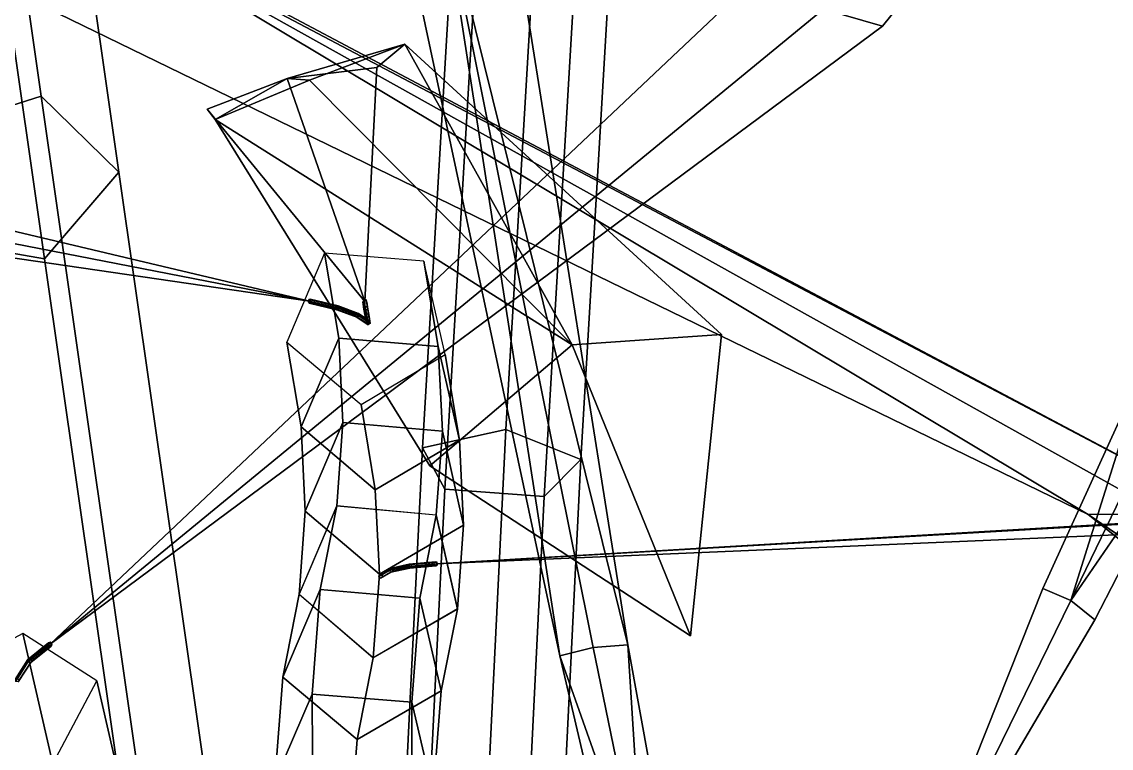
# Model space of a CAD drawing. Header units: metres. Extents: x -488 to 282, y -579 to 399.
# Drawn here: x -9.21 to 17.76, y 52.62 to 70.6 of the extents above; entities that cross this region are included whole.
import ezdxf

# ---------------------------------------------------------------- set-up
doc = ezdxf.new("R2010")
doc.units = ezdxf.units.M

msp = doc.modelspace()

# ---------------------------------------------------------------- linework, layer by layer
at = {"layer": 'coreopsi_1Pdncle', "color": 3}
for points in [[(-8.7334, 68.7604, 78.9267), (-18.2862, 135.4468, 159.4735), (-21.3361, 134.48, 159.9121), (-11.7833, 67.7937, 79.3653)], [(-6.8081, 66.8801, 80.7117), (-16.3609, 133.5665, 161.2586), (-18.2862, 135.4468, 159.4735), (-8.7334, 68.7604, 78.9267)], [(-8.6501, 64.7338, 82.2703), (-18.2029, 131.4201, 162.8171), (-16.3609, 133.5665, 161.2586), (-6.8081, 66.8801, 80.7117)], [(-11.7311, 65.2675, 81.463), (-21.2838, 131.9539, 162.0098), (-18.2029, 131.4201, 162.8171), (-8.6501, 64.7338, 82.2703)], [(0.8192, 2.07411, -1.62), (-8.7334, 68.7604, 78.9267), (-11.7833, 67.7937, 79.3653), (-2.2306, 1.1073, -1.1813)], [(2.7446, 0.1938, 0.165), (-6.8081, 66.8801, 80.7117), (-8.7334, 68.7604, 78.9267), (0.8192, 2.07411, -1.62)], [(-2.2306, 1.1073, -1.1813), (-11.7833, 67.7937, 79.3653), (-11.7311, 65.2675, 81.463), (-2.1783, -1.4187, 0.9162)], [(0.9025, -1.9525, 1.7235), (-8.6501, 64.7338, 82.2703), (-6.8081, 66.8801, 80.7117), (2.7446, 0.1938, 0.165)], [(-2.1783, -1.4187, 0.9162), (-11.7311, 65.2675, 81.463), (-8.6501, 64.7338, 82.2703), (0.9025, -1.9525, 1.7235)], [(-0.9812, 2.3616, -1.02844), (33.1158, 53.5824, 84.05926), (31.5009, 51.4651, 85.981), (-2.5961, 0.2442, 0.8933)], [(1.9856, 1.1786, -1.5052), (36.08269, 52.3995, 83.5824), (33.1158, 53.5824, 84.05926), (-0.9812, 2.3616, -1.02844)]]:
    msp.add_3dface(points, dxfattribs=at)
at = {"layer": 'coreopsi_Leaf', "color": 3}
for points in [[(10.6353, 70.9114, 181.6737), (21.6893, 82.3876, 190.097), (12.0928, 70.4909, 180.0522)], [(10.6353, 70.9114, 181.6737), (12.0928, 70.4909, 180.0522), (21.6893, 82.3876, 190.097)], [(5.7919, 55.1801, 26.3283), (1.1836, 73.7805, 19.8548), (2.7727, 74.1916, 19.7881)], [(5.7919, 55.1801, 26.3283), (2.7727, 74.1916, 19.7881), (1.1836, 73.7805, 19.8548)], [(17.1899, 58.4043, 190.1512), (-8.6971, 73.9063, 238.5951), (-12.8672, 73.02599, 236.7726)], [(17.1899, 58.4043, 190.1512), (-12.8672, 73.02599, 236.7726), (-8.6971, 73.9063, 238.5951)], [(21.1281, 58.1784, 193.3215), (-8.6971, 73.9063, 238.5951), (19.07049, 58.4095, 191.8819)], [(21.1281, 58.1784, 193.3215), (19.07049, 58.4095, 191.8819), (-8.6971, 73.9063, 238.5951)], [(19.07049, 58.4095, 191.8819), (-8.6971, 73.9063, 238.5951), (17.1899, 58.4043, 190.1512)], [(19.07049, 58.4095, 191.8819), (17.1899, 58.4043, 190.1512), (-8.6971, 73.9063, 238.5951)], [(21.1281, 58.1784, 193.3215), (-6.2303, 72.6911, 241.0828), (-8.6971, 73.9063, 238.5951)], [(21.1281, 58.1784, 193.3215), (-8.6971, 73.9063, 238.5951), (-6.2303, 72.6911, 241.0828)], [(4.1028, 54.9007, 25.794), (0.1338, 73.5164, 19.1096), (1.1836, 73.7805, 19.8548)], [(4.1028, 54.9007, 25.794), (1.1836, 73.7805, 19.8548), (0.1338, 73.5164, 19.1096)], [(4.1028, 54.9007, 25.794), (1.1836, 73.7805, 19.8548), (4.9289, 55.1115, 26.06185)], [(4.1028, 54.9007, 25.794), (4.9289, 55.1115, 26.06185), (1.1836, 73.7805, 19.8548)], [(4.9289, 55.1115, 26.06185), (1.1836, 73.7805, 19.8548), (5.7919, 55.1801, 26.3283)], [(4.9289, 55.1115, 26.06185), (5.7919, 55.1801, 26.3283), (1.1836, 73.7805, 19.8548)], [(-8.5081, 55.1954, 160.6596), (8.5196, 71.2796, 182.6045), (10.6353, 70.9114, 181.6737)], [(-8.5081, 55.1954, 160.6596), (10.6353, 70.9114, 181.6737), (8.5196, 71.2796, 182.6045)], [(10.6353, 70.9114, 181.6737), (12.0928, 70.4909, 180.0522), (-8.5081, 55.1954, 160.6596)], [(10.6353, 70.9114, 181.6737), (-8.5081, 55.1954, 160.6596), (12.0928, 70.4909, 180.0522)], [(13.5609, 39.5859, 209.6585), (30.658, 70.5923, 254.2292), (33.7068, 68.5412, 253.7306)], [(13.5609, 39.5859, 209.6585), (33.7068, 68.5412, 253.7306), (30.658, 70.5923, 254.2292)], [(-0.4208, 69.4648, 184.039), (0.2683, 70.04636, 202.0787), (-2.6455, 69.199, 184.4089)], [(-0.4208, 69.4648, 184.039), (-2.6455, 69.199, 184.4089), (0.2683, 70.04636, 202.0787)], [(0.2683, 70.04636, 202.0787), (-2.08834, 69.1502, 202.1309), (-2.6455, 69.199, 184.4089)], [(0.2683, 70.04636, 202.0787), (-2.6455, 69.199, 184.4089), (-2.08834, 69.1502, 202.1309)], [(0.2683, 70.04636, 202.0787), (4.4095, 62.5996, 257.8821), (-2.08834, 69.1502, 202.1309)], [(0.2683, 70.04636, 202.0787), (-2.08834, 69.1502, 202.1309), (4.4095, 62.5996, 257.8821)], [(0.2683, 70.04636, 202.0787), (8.1069, 62.8567, 257.9993), (4.4095, 62.5996, 257.8821)], [(0.2683, 70.04636, 202.0787), (4.4095, 62.5996, 257.8821), (8.1069, 62.8567, 257.9993)], [(-2.09369, 63.6863, 152.8834), (-25.8929, 69.3215, 172.1611), (-27.5591, 68.6453, 170.7744)], [(-2.09369, 63.6863, 152.8834), (-27.5591, 68.6453, 170.7744), (-25.8929, 69.3215, 172.1611)], [(-0.7218, 63.6773, 153.4416), (-0.4208, 69.4648, 184.039), (-2.6455, 69.199, 184.4089)], [(-0.7218, 63.6773, 153.4416), (-2.6455, 69.199, 184.4089), (-0.4208, 69.4648, 184.039)], [(-2.6455, 69.199, 184.4089), (-4.4272, 68.1834, 201.775), (-4.6263, 68.4401, 184.0326)], [(-2.6455, 69.199, 184.4089), (-4.6263, 68.4401, 184.0326), (-4.4272, 68.1834, 201.775)], [(-2.6455, 69.199, 184.4089), (-4.6263, 68.4401, 184.0326), (-0.7218, 63.6773, 153.4416)], [(-2.6455, 69.199, 184.4089), (-0.7218, 63.6773, 153.4416), (-4.6263, 68.4401, 184.0326)], [(-2.6455, 69.199, 184.4089), (-2.08834, 69.1502, 202.1309), (-4.4272, 68.1834, 201.775)], [(-2.6455, 69.199, 184.4089), (-4.4272, 68.1834, 201.775), (-2.08834, 69.1502, 202.1309)], [(-2.08834, 69.1502, 202.1309), (4.4095, 62.5996, 257.8821), (-4.4272, 68.1834, 201.775)], [(-2.08834, 69.1502, 202.1309), (-4.4272, 68.1834, 201.775), (4.4095, 62.5996, 257.8821)], [(-27.5591, 68.6453, 170.7744), (-28.4414, 67.5326, 169.1544), (-2.09369, 63.6863, 152.8834)], [(-27.5591, 68.6453, 170.7744), (-2.09369, 63.6863, 152.8834), (-28.4414, 67.5326, 169.1544)], [(13.5609, 39.5859, 209.6585), (33.7068, 68.5412, 253.7306), (15.8994, 38.8471, 209.071)], [(13.5609, 39.5859, 209.6585), (15.8994, 38.8471, 209.071), (33.7068, 68.5412, 253.7306)], [(15.8994, 38.8471, 209.071), (33.7068, 68.5412, 253.7306), (18.1118, 38.01413, 208.1)], [(15.8994, 38.8471, 209.071), (18.1118, 38.01413, 208.1), (33.7068, 68.5412, 253.7306)], [(-4.4272, 68.1834, 201.775), (4.4095, 62.5996, 257.8821), (0.8869, 59.6089, 258.2465)], [(-4.4272, 68.1834, 201.775), (0.8869, 59.6089, 258.2465), (4.4095, 62.5996, 257.8821)], [(7.3454, 55.403, 286.6345), (4.4095, 62.5996, 257.8821), (8.1069, 62.8567, 257.9993)], [(7.3454, 55.403, 286.6345), (8.1069, 62.8567, 257.9993), (4.4095, 62.5996, 257.8821)], [(7.3454, 55.403, 286.6345), (0.8869, 59.6089, 258.2465), (4.4095, 62.5996, 257.8821)], [(7.3454, 55.403, 286.6345), (4.4095, 62.5996, 257.8821), (0.8869, 59.6089, 258.2465)], [(16.06886, 56.5753, 36.823), (18.594, 62.1069, 38.8231), (16.7571, 56.2711, 37.1082)], [(16.06886, 56.5753, 36.823), (16.7571, 56.2711, 37.1082), (18.594, 62.1069, 38.8231)], [(18.594, 62.1069, 38.8231), (19.3814, 61.6916, 38.902), (16.7571, 56.2711, 37.1082)], [(18.594, 62.1069, 38.8231), (16.7571, 56.2711, 37.1082), (19.3814, 61.6916, 38.902)], [(16.7571, 56.2711, 37.1082), (19.3814, 61.6916, 38.902), (20.1134, 61.1583, 38.9133)], [(16.7571, 56.2711, 37.1082), (20.1134, 61.1583, 38.9133), (19.3814, 61.6916, 38.902)], [(16.7571, 56.2711, 37.1082), (20.1134, 61.1583, 38.9133), (17.3545, 55.7961, 37.128)], [(16.7571, 56.2711, 37.1082), (17.3545, 55.7961, 37.128), (20.1134, 61.1583, 38.9133)], [(1.04524, 57.1855, 122.5568), (25.1975, 58.5736, 142.1663), (24.00714, 58.5354, 144.0997)], [(1.04524, 57.1855, 122.5568), (24.00714, 58.5354, 144.0997), (25.1975, 58.5736, 142.1663)], [(24.00714, 58.5354, 144.0997), (22.3223, 58.08649, 145.365), (1.04524, 57.1855, 122.5568)], [(24.00714, 58.5354, 144.0997), (1.04524, 57.1855, 122.5568), (22.3223, 58.08649, 145.365)], [(27.6978, 51.2245, 178.1586), (19.07049, 58.4095, 191.8819), (17.1899, 58.4043, 190.1512)], [(27.6978, 51.2245, 178.1586), (17.1899, 58.4043, 190.1512), (19.07049, 58.4095, 191.8819)], [(27.6978, 51.2245, 178.1586), (17.1899, 58.4043, 190.1512), (26.1774, 51.2374, 176.6324)], [(27.6978, 51.2245, 178.1586), (26.1774, 51.2374, 176.6324), (17.1899, 58.4043, 190.1512)], [(12.4273, 47.4249, 31.8415), (16.06886, 56.5753, 36.823), (16.7571, 56.2711, 37.1082)], [(12.4273, 47.4249, 31.8415), (16.7571, 56.2711, 37.1082), (16.06886, 56.5753, 36.823)], [(16.7571, 56.2711, 37.1082), (17.3545, 55.7961, 37.128), (12.4273, 47.4249, 31.8415)], [(16.7571, 56.2711, 37.1082), (12.4273, 47.4249, 31.8415), (17.3545, 55.7961, 37.128)], [(4.1028, 54.9007, 25.794), (4.9289, 55.1115, 26.06185), (6.1761, 49.04939, 27.1485)], [(4.1028, 54.9007, 25.794), (6.1761, 49.04939, 27.1485), (4.9289, 55.1115, 26.06185)], [(6.1761, 49.04939, 27.1485), (4.9289, 55.1115, 26.06185), (5.7919, 55.1801, 26.3283)], [(6.1761, 49.04939, 27.1485), (5.7919, 55.1801, 26.3283), (4.9289, 55.1115, 26.06185)], [(6.1761, 49.04939, 27.1485), (5.7919, 55.1801, 26.3283), (6.8981, 49.08178, 27.3947)], [(6.1761, 49.04939, 27.1485), (6.8981, 49.08178, 27.3947), (5.7919, 55.1801, 26.3283)], [(5.547, 48.7388, 26.7542), (4.1028, 54.9007, 25.794), (6.1761, 49.04939, 27.1485)], [(5.547, 48.7388, 26.7542), (6.1761, 49.04939, 27.1485), (4.1028, 54.9007, 25.794)]]:
    msp.add_3dface(points, dxfattribs=at)
at = {"layer": 'coreopsi_Petiole', "color": 3}
for points in [[(2.7731, 60.5033, 32.4187), (4.7183, 93.463, 41.3167), (2.663, 93.2389, 42.5911), (0.7053, 60.05029, 33.6093)], [(4.6269, 59.7663, 33.8038), (6.5846, 92.955, 42.7855), (4.7183, 93.463, 41.3167), (2.7731, 60.5033, 32.4187)], [(0.7053, 60.05029, 33.6093), (2.663, 93.2389, 42.5911), (3.2399, 92.5904, 44.8593), (1.262, 59.02908, 35.7414)], [(3.7222, 58.8509, 35.8634), (5.7001, 92.4123, 44.9814), (6.5846, 92.955, 42.7855), (4.6269, 59.7663, 33.8038)], [(1.262, 59.02908, 35.7414), (3.2399, 92.5904, 44.8593), (5.7001, 92.4123, 44.9814), (3.7222, 58.8509, 35.8634)], [(-1.3629, 62.7679, 140.4039), (-1.7165, 64.8731, 150.5156), (-2.6501, 62.6718, 150.9412), (-2.2968, 60.5703, 140.8472)], [(1.09716, 62.5603, 140.4711), (0.7421, 64.6778, 150.6421), (-1.7165, 64.8731, 150.5156), (-1.3629, 62.7679, 140.4039)], [(1.6244, 60.2394, 140.9544), (1.269, 62.3605, 151.143), (0.7421, 64.6778, 150.6421), (1.09716, 62.5603, 140.4711)], [(-1.433, 63.5613, 152.3562), (-2.1086, 63.7235, 152.8508), (-2.1248, 63.6652, 152.8479), (-1.4529, 63.5041, 152.3571)], [(-1.4529, 63.5041, 152.3571), (-2.1248, 63.6652, 152.8479), (-2.09823, 63.6358, 152.8937), (-1.4163, 63.4718, 152.3929)], [(-1.3832, 63.5642, 152.3923), (-2.07141, 63.7301, 152.8994), (-2.1086, 63.7235, 152.8508), (-1.433, 63.5613, 152.3562)], [(-1.4163, 63.4718, 152.3929), (-2.09823, 63.6358, 152.8937), (-2.06541, 63.6757, 152.9253), (-1.3735, 63.5088, 152.4146)], [(-1.3735, 63.5088, 152.4146), (-2.06541, 63.6757, 152.9253), (-2.07141, 63.7301, 152.8994), (-1.3832, 63.5642, 152.3923)], [(-0.7193, 63.5447, 152.5885), (-0.7488, 63.7203, 153.4317), (-0.7721, 63.6653, 153.4423), (-0.7426, 63.4898, 152.5991)], [(-0.7426, 63.4898, 152.5991), (-0.7721, 63.6653, 153.4423), (-0.7263, 63.6268, 153.4519), (-0.6969, 63.4513, 152.6087)], [(-0.658, 63.5398, 152.5916), (-0.6875, 63.7154, 153.4348), (-0.7488, 63.7203, 153.4317), (-0.7193, 63.5447, 152.5885)], [(-0.6969, 63.4513, 152.6087), (-0.7263, 63.6268, 153.4519), (-0.6743, 63.6576, 153.4473), (-0.6449, 63.482, 152.6041)], [(-0.6449, 63.482, 152.6041), (-0.6743, 63.6576, 153.4473), (-0.6875, 63.7154, 153.4348), (-0.658, 63.5398, 152.5916)], [(-0.936, 63.3795, 151.6875), (-1.433, 63.5613, 152.3562), (-1.4529, 63.5041, 152.3571), (-0.9583, 63.3234, 151.6929)], [(-0.9583, 63.3234, 151.6929), (-1.4529, 63.5041, 152.3571), (-1.4163, 63.4718, 152.3929), (-0.9152, 63.288, 151.7164)], [(-0.8779, 63.3785, 151.708), (-1.3832, 63.5642, 152.3923), (-1.433, 63.5613, 152.3562), (-0.936, 63.3795, 151.6875)], [(-0.9152, 63.288, 151.7164), (-1.4163, 63.4718, 152.3929), (-1.3735, 63.5088, 152.4146), (-0.8658, 63.3218, 151.7256)], [(-0.8658, 63.3218, 151.7256), (-1.3735, 63.5088, 152.4146), (-1.3832, 63.5642, 152.3923), (-0.8779, 63.3785, 151.708)], [(-0.6899, 63.3692, 151.7453), (-0.7193, 63.5447, 152.5885), (-0.7426, 63.4898, 152.5991), (-0.7132, 63.3143, 151.7559)], [(-0.7132, 63.3143, 151.7559), (-0.7426, 63.4898, 152.5991), (-0.6969, 63.4513, 152.6087), (-0.6674, 63.2758, 151.7655)], [(-0.6285, 63.3643, 151.7485), (-0.658, 63.5398, 152.5916), (-0.7193, 63.5447, 152.5885), (-0.6899, 63.3692, 151.7453)], [(-0.6674, 63.2758, 151.7655), (-0.6969, 63.4513, 152.6087), (-0.6449, 63.482, 152.6041), (-0.6154, 63.3065, 151.761)], [(-0.6154, 63.3065, 151.761), (-0.6449, 63.482, 152.6041), (-0.658, 63.5398, 152.5916), (-0.6285, 63.3643, 151.7485)], [(-0.6588, 63.1917, 150.8934), (-0.936, 63.3795, 151.6875), (-0.9583, 63.3234, 151.6929), (-0.6811, 63.1357, 150.8989)], [(-0.6811, 63.1357, 150.8989), (-0.9583, 63.3234, 151.6929), (-0.9152, 63.288, 151.7164), (-0.6379, 63.1002, 150.9223)], [(-0.6007, 63.1907, 150.914), (-0.8779, 63.3785, 151.708), (-0.936, 63.3795, 151.6875), (-0.6588, 63.1917, 150.8934)], [(-0.6379, 63.1002, 150.9223), (-0.9152, 63.288, 151.7164), (-0.8658, 63.3218, 151.7256), (-0.5885, 63.134, 150.9316)], [(-0.5885, 63.134, 150.9316), (-0.8658, 63.3218, 151.7256), (-0.8779, 63.3785, 151.708), (-0.6007, 63.1907, 150.914)], [(-0.6604, 63.1936, 150.9021), (-0.6899, 63.3692, 151.7453), (-0.7132, 63.3143, 151.7559), (-0.6837, 63.1387, 150.9127)], [(-0.6837, 63.1387, 150.9127), (-0.7132, 63.3143, 151.7559), (-0.6674, 63.2758, 151.7655), (-0.6379, 63.1002, 150.9223)], [(-0.5991, 63.1888, 150.9053), (-0.6285, 63.3643, 151.7485), (-0.6899, 63.3692, 151.7453), (-0.6604, 63.1936, 150.9021)], [(-0.6379, 63.1002, 150.9223), (-0.6674, 63.2758, 151.7655), (-0.6154, 63.3065, 151.761), (-0.5859, 63.131, 150.9178)], [(-0.5859, 63.131, 150.9178), (-0.6154, 63.3065, 151.761), (-0.6285, 63.3643, 151.7485), (-0.5991, 63.1888, 150.9053)], [(-2.2968, 60.5703, 140.8472), (-2.6501, 62.6718, 150.9412), (-0.8154, 61.1278, 151.3268), (-0.4611, 59.01653, 141.1855)], [(-1.2618, 60.6835, 130.2823), (-1.3629, 62.7679, 140.4039), (-2.2968, 60.5703, 140.8472), (-2.1956, 58.4894, 130.7432)], [(1.1981, 60.4637, 130.2901), (1.09716, 62.5603, 140.4711), (-1.3629, 62.7679, 140.4039), (-1.2618, 60.6835, 130.2823)], [(-0.4611, 59.01653, 141.1855), (-0.8154, 61.1278, 151.3268), (1.269, 62.3605, 151.143), (1.6244, 60.2394, 140.9544)], [(1.7253, 58.1391, 130.7557), (1.6244, 60.2394, 140.9544), (1.09716, 62.5603, 140.4711), (1.1981, 60.4637, 130.2901)], [(-1.4142, 58.6149, 120.1271), (-1.2618, 60.6835, 130.2823), (-2.1956, 58.4894, 130.7432), (-2.348, 56.4208, 120.5881)], [(-2.1956, 58.4894, 130.7432), (-2.2968, 60.5703, 140.8472), (-0.4611, 59.01653, 141.1855), (-0.3601, 56.9259, 131.0341)], [(1.04571, 58.3951, 120.135), (1.1981, 60.4637, 130.2901), (-1.2618, 60.6835, 130.2823), (-1.4142, 58.6149, 120.1271)], [(1.2446, 29.5278, 18.01439), (2.7731, 60.5033, 32.4187), (0.7053, 60.05029, 33.6093), (-0.8323, 28.8633, 19.08341)], [(1.5729, 56.0706, 120.6006), (1.7253, 58.1391, 130.7557), (1.1981, 60.4637, 130.2901), (1.04571, 58.3951, 120.135)], [(3.08921, 28.5793, 19.2778), (4.6269, 59.7663, 33.8038), (2.7731, 60.5033, 32.4187), (1.2446, 29.5278, 18.01439)], [(-0.3601, 56.9259, 131.0341), (-0.4611, 59.01653, 141.1855), (1.6244, 60.2394, 140.9544), (1.7253, 58.1391, 130.7557)], [(-0.8323, 28.8633, 19.08341), (0.7053, 60.05029, 33.6093), (1.262, 59.02908, 35.7414), (-0.2908, 27.4979, 21.01758)], [(2.1693, 27.3198, 21.1395), (3.7222, 58.8509, 35.8634), (4.6269, 59.7663, 33.8038), (3.08921, 28.5793, 19.2778)], [(-0.2908, 27.4979, 21.01758), (1.262, 59.02908, 35.7414), (3.7222, 58.8509, 35.8634), (2.1693, 27.3198, 21.1395)], [(-1.8234, 56.5501, 109.8949), (-1.4133, 58.6209, 120.1568), (-2.3467, 56.4304, 120.6354), (-2.7526, 54.3803, 110.4668)], [(0.6367, 56.3332, 109.9021), (1.04489, 58.3891, 120.1053), (-1.4133, 58.6209, 120.1568), (-1.8234, 56.5501, 109.8949)], [(-2.348, 56.4208, 120.5881), (-2.1956, 58.4894, 130.7432), (-0.3601, 56.9259, 131.0341), (-0.5125, 54.8574, 120.879)], [(1.1687, 54.03467, 110.4782), (1.5716, 56.06101, 120.5532), (1.04489, 58.3891, 120.1053), (0.6367, 56.3332, 109.9021)], [(-0.5125, 54.8574, 120.879), (-0.3601, 56.9259, 131.0341), (1.7253, 58.1391, 130.7557), (1.5729, 56.0706, 120.6006)], [(0.3787, 57.173, 121.9955), (1.02862, 57.2324, 122.5708), (1.01151, 57.1799, 122.5956), (0.3583, 57.1199, 122.0166)], [(0.43, 57.1618, 121.9634), (1.06915, 57.2197, 122.5262), (1.02862, 57.2324, 122.5708), (0.3787, 57.173, 121.9955)], [(0.4402, 57.1021, 121.9654), (1.07612, 57.1595, 122.5245), (1.06915, 57.2197, 122.5262), (0.43, 57.1618, 121.9634)], [(-0.356, 56.9252, 120.4646), (-0.09475, 57.06754, 121.2733), (-0.1171, 57.0138, 121.29), (-0.3784, 56.8714, 120.4813)], [(-0.3784, 56.8714, 120.4813), (-0.1171, 57.0138, 121.29), (-0.07371, 56.9721, 121.2833), (-0.335, 56.8298, 120.4745)], [(-0.2975, 56.9164, 120.4472), (-0.0363, 57.05873, 121.256), (-0.09475, 57.06754, 121.2733), (-0.356, 56.9252, 120.4646)], [(-0.335, 56.8298, 120.4745), (-0.07371, 56.9721, 121.2833), (-0.02401, 56.9997, 121.2624), (-0.2853, 56.8574, 120.4536)], [(-0.2853, 56.8574, 120.4536), (-0.02401, 56.9997, 121.2624), (-0.0363, 57.05873, 121.256), (-0.2975, 56.9164, 120.4472)], [(-0.09475, 57.06754, 121.2733), (0.3787, 57.173, 121.9955), (0.3583, 57.1199, 122.0166), (-0.1171, 57.0138, 121.29)], [(-0.1171, 57.0138, 121.29), (0.3583, 57.1199, 122.0166), (0.3962, 57.07643, 121.9981), (-0.07371, 56.9721, 121.2833)], [(-0.0363, 57.05873, 121.256), (0.43, 57.1618, 121.9634), (0.3787, 57.173, 121.9955), (-0.09475, 57.06754, 121.2733)], [(-0.07371, 56.9721, 121.2833), (0.3962, 57.07643, 121.9981), (0.4402, 57.1021, 121.9654), (-0.02401, 56.9997, 121.2624)], [(-0.02401, 56.9997, 121.2624), (0.4402, 57.1021, 121.9654), (0.43, 57.1618, 121.9634), (-0.0363, 57.05873, 121.256)], [(0.3583, 57.1199, 122.0166), (1.01151, 57.1799, 122.5956), (1.0407, 57.1351, 122.5672), (0.3962, 57.07643, 121.9981)], [(0.3962, 57.07643, 121.9981), (1.0407, 57.1351, 122.5672), (1.07612, 57.1595, 122.5245), (0.4402, 57.1021, 121.9654)], [(-2.02201, 53.9568, 99.746), (-1.8234, 56.5501, 109.8949), (-2.7526, 54.3803, 110.4668), (-2.949, 51.8125, 100.4101)], [(-2.7526, 54.3803, 110.4668), (-2.3467, 56.4304, 120.6354), (-0.5125, 54.8574, 120.879), (-0.9139, 52.8346, 110.8252)], [(0.4388, 53.7578, 99.8111), (0.6367, 56.3332, 109.9021), (-1.8234, 56.5501, 109.8949), (-2.02201, 53.9568, 99.746)], [(0.9734, 51.4953, 100.5139), (1.1687, 54.03467, 110.4782), (0.6367, 56.3332, 109.9021), (0.4388, 53.7578, 99.8111)], [(-0.9139, 52.8346, 110.8252), (-0.5125, 54.8574, 120.879), (1.5716, 56.06101, 120.5532), (1.1687, 54.03467, 110.4782)], [(-7.7111, 49.02991, 149.0293), (-9.1856, 55.4567, 157.3008), (-11.3462, 54.3011, 157.813), (-9.8681, 47.8602, 149.5247)], [(-5.8629, 47.7851, 150.1698), (-7.3543, 54.2826, 158.5391), (-9.1856, 55.4567, 157.3008), (-7.7111, 49.02991, 149.0293)], [(-9.0123, 54.8298, 159.9863), (-8.502, 55.239, 160.6268), (-8.5491, 55.2305, 160.6698), (-9.06522, 54.815, 160.0198)], [(-9.06522, 54.815, 160.0198), (-8.5491, 55.2305, 160.6698), (-8.54, 55.1738, 160.6988), (-9.05396, 54.7606, 160.0524)], [(-9.05396, 54.7606, 160.0524), (-8.54, 55.1738, 160.6988), (-8.4862, 55.1469, 160.6731), (-8.9928, 54.7416, 160.0386)], [(-8.9678, 54.7847, 159.9978), (-8.4633, 55.1876, 160.6289), (-8.502, 55.239, 160.6268), (-9.0123, 54.8298, 159.9863)], [(-8.9928, 54.7416, 160.0386), (-8.4862, 55.1469, 160.6731), (-8.4633, 55.1876, 160.6289), (-8.9678, 54.7847, 159.9978)], [(-9.3243, 54.3414, 159.2777), (-9.0123, 54.8298, 159.9863), (-9.06522, 54.815, 160.0198), (-9.38, 54.3194, 159.301)], [(-9.38, 54.3194, 159.301), (-9.06522, 54.815, 160.0198), (-9.05396, 54.7606, 160.0524), (-9.3677, 54.2677, 159.3373)], [(-9.3677, 54.2677, 159.3373), (-9.05396, 54.7606, 160.0524), (-8.9928, 54.7416, 160.0386), (-9.3031, 54.2577, 159.3363)], [(-9.277, 54.3035, 159.2993), (-8.9678, 54.7847, 159.9978), (-9.0123, 54.8298, 159.9863), (-9.3243, 54.3414, 159.2777)], [(-9.3031, 54.2577, 159.3363), (-8.9928, 54.7416, 160.0386), (-8.9678, 54.7847, 159.9978), (-9.277, 54.3035, 159.2993)], [(-6.8604, 45.8346, 151.3808), (-8.3659, 52.3903, 159.8283), (-7.3543, 54.2826, 158.5391), (-5.8629, 47.7851, 150.1698)], [(-2.949, 51.8125, 100.4101), (-2.7526, 54.3803, 110.4668), (-0.9139, 52.8346, 110.8252), (-1.1084, 50.2999, 100.8819)], [(-2.0085, 50.8854, 89.8467), (-2.02201, 53.9568, 99.746), (-2.949, 51.8125, 100.4101), (-2.9355, 48.7411, 90.5107)], [(0.4523, 50.6865, 89.9118), (0.4388, 53.7578, 99.8111), (-2.02201, 53.9568, 99.746), (-2.0085, 50.8854, 89.8467)], [(-1.1084, 50.2999, 100.8819), (-0.9139, 52.8346, 110.8252), (1.1687, 54.03467, 110.4782), (0.9734, 51.4953, 100.5139)], [(0.9869, 48.424, 90.6145), (0.9734, 51.4953, 100.5139), (0.4388, 53.7578, 99.8111), (0.4523, 50.6865, 89.9118)]]:
    msp.add_3dface(points, dxfattribs=at)

doc.saveas('drawing.dxf')
